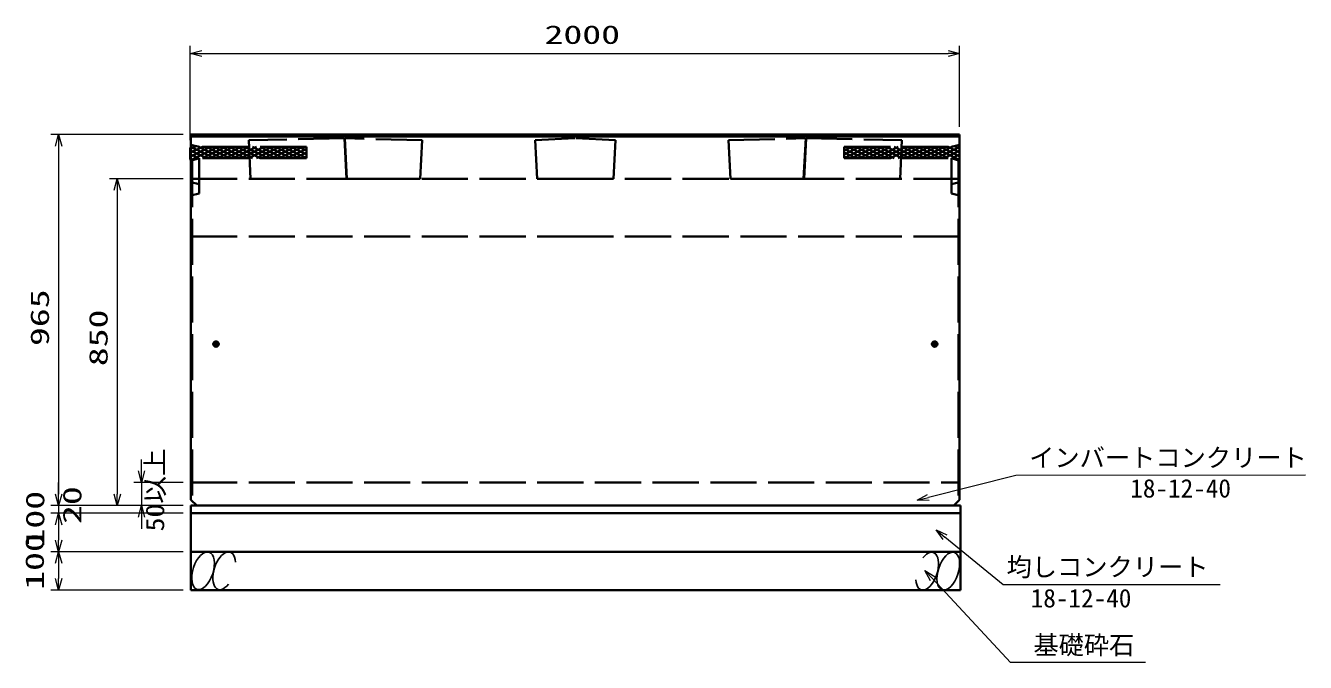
# Model space of a CAD drawing. Units: millimetres on the paper. Extents: x 15 to 1218, y 8 to 859.
# Drawn here: x 859 to 1025.4, y 431.5 to 514.3 of the extents above; entities that cross this region are included whole.
import ezdxf
from ezdxf.enums import TextEntityAlignment as Align

# ---------------------------------------------------------------- set-up
doc = ezdxf.new("R2010")
doc.units = ezdxf.units.MM
doc.linetypes.add('DASHED', pattern=[7.5, 6, -1.5])
for name, color, linetype, lineweight in [('D-STR-DIM（寸法）', 7, 'Continuous', 13), ('D-STR-HTXT(均しCON-旗)', 7, 'Continuous', 13), ('D-STR-HTXT(基礎砕石-旗)', 7, 'Continuous', 13), ('D-STR-STRF(グリ)', 7, 'Continuous', 25), ('D-STR（構造物）', 1, 'Continuous', 35)]:
    doc.layers.add(name, color=color, linetype=linetype, lineweight=lineweight)
doc.styles.add('ＭＳ ゴシック', font='')
doc.styles.get('ＭＳ ゴシック').set_extended_font_data('MS Gothic')

# ---------------------------------------------------------------- blocks, each defined once
blk = doc.blocks.new('_Open30')
at = {"color": 7, "linetype": 'Continuous', "lineweight": 13}
for p, q in [((-1, 0.2679), (0, 0)), ((0, 0), (-1, -0.2679)), ((0, 0), (-1, 0))]:
    blk.add_line(p, q, dxfattribs=at)

msp = doc.modelspace()

# ---------------------------------------------------------------- linework, layer by layer
at = {"layer": 'D-STR-DIM（寸法）'}
for p, q in [((880.446, 499.389), (880.446, 511.655)), ((881.946, 510.655), (978.936, 510.655)), ((980.436, 501.136), (980.436, 511.655)), ((879.536, 500.136), (862.338, 500.136)), ((863.338, 498.636), (863.338, 453.383)), ((879.536, 494.383), (869.958, 494.383)), ((870.958, 492.883), (870.958, 453.383)), ((874.097, 456.383), (874.097, 457.883)), ((863.338, 453.383), (863.338, 454.883)), ((879.536, 454.883), (873.097, 454.883)), ((874.097, 454.883), (874.097, 451.883)), ((879.536, 451.883), (862.338, 451.883)), ((879.536, 451.883), (862.338, 451.883)), ((879.536, 450.883), (862.338, 450.883)), ((879.536, 450.883), (862.338, 450.883)), ((863.338, 451.883), (863.338, 450.883)), ((879.536, 451.883), (869.958, 451.883)), ((878.536, 451.883), (873.097, 451.883)), ((863.338, 449.383), (863.338, 447.883)), ((863.338, 449.383), (863.338, 447.383)), ((874.097, 450.383), (874.097, 448.883)), ((879.536, 445.883), (862.338, 445.883)), ((879.536, 445.883), (862.338, 445.883)), ((863.338, 444.383), (863.338, 442.383)), ((879.536, 440.883), (862.338, 440.883))]:
    msp.add_line(p, q, dxfattribs=at)
at = {"layer": 'D-STR-HTXT(均しCON-旗)'}
for points in [[(1025.369, 455.855), (987.736, 455.807), (976.373, 452.943)], [(1014.293, 441.573), (986.085, 441.573), (978.526, 447.787)]]:
    msp.add_lwpolyline(points, dxfattribs=at)
at = {"layer": 'D-STR-HTXT(基礎砕石-旗)'}
msp.add_lwpolyline([(1004.608, 431.494), (987.037, 431.494), (976.946, 442.36)], dxfattribs=at)
at = {"layer": 'D-STR-STRF(グリ)'}
for centre, major_axis in [((882.111, 443.407), (0.79, 2.421)), ((978.96, 443.36), (-0.79, -2.421))]:
    msp.add_ellipse(centre, major_axis=major_axis, ratio=0.5139, dxfattribs=at)
for centre, start_param, end_param in [((884.852, 443.407), 5.3575563, 10.3750652), ((976.22, 443.36), 2.2159636, 7.2334726)]:
    msp.add_ellipse(centre, major_axis=(0.79, 2.421), ratio=0.5139, start_param=start_param, end_param=end_param, dxfattribs=at)
at = {"layer": 'D-STR（構造物）'}
for p, q in [((880.536, 452.633), (880.536, 500.136)), ((880.536, 500.136), (930.486, 500.136)), ((880.536, 499.887), (930.486, 499.887)), ((980.436, 500.136), (930.486, 500.136)), ((980.436, 499.887), (930.486, 499.887)), ((980.436, 452.633), (980.436, 500.136)), ((880.446, 498.389), (880.541, 498.484)), ((880.446, 498.389), (880.446, 496.889)), ((880.446, 496.889), (880.541, 496.794)), ((900.811, 494.383), (910.311, 494.383)), ((925.511, 494.383), (930.486, 494.383)), ((935.461, 494.383), (930.486, 494.383)), ((960.161, 494.383), (950.661, 494.383)), ((883.336, 472.883), (884.236, 472.883)), ((883.786, 473.333), (883.786, 472.433)), ((977.636, 472.883), (976.736, 472.883)), ((977.186, 473.333), (977.186, 472.433)), ((880.536, 452.633), (881.286, 451.883)), ((980.436, 452.633), (979.686, 451.883)), ((980.536, 451.883), (880.536, 451.883)), ((880.536, 451.883), (880.536, 450.883)), ((880.536, 450.883), (980.536, 450.883)), ((880.536, 450.883), (980.536, 450.883)), ((880.536, 450.883), (880.536, 445.883)), ((930.486, 451.883), (881.286, 451.883)), ((930.486, 451.883), (979.686, 451.883)), ((980.536, 451.883), (980.536, 450.883)), ((980.536, 450.883), (980.536, 445.883)), ((880.536, 445.883), (980.536, 445.883)), ((880.536, 445.883), (880.536, 440.883)), ((880.536, 445.883), (980.536, 445.883)), ((980.536, 445.883), (980.536, 440.883)), ((880.536, 440.883), (980.536, 440.883))]:
    msp.add_line(p, q, dxfattribs=at)
at = {"layer": 'D-STR（構造物）', "linetype": 'DASHED'}
for p, q in [((900.486, 499.638), (888.036, 499.384)), ((888.036, 499.384), (888.272, 494.383)), ((900.486, 499.638), (900.751, 494.383)), ((900.811, 494.383), (900.546, 499.636)), ((910.561, 499.388), (900.561, 499.638)), ((910.561, 499.388), (910.311, 494.383)), ((925.261, 499.388), (930.436, 499.638)), ((925.511, 494.383), (925.261, 499.388)), ((935.711, 499.388), (930.536, 499.638)), ((935.461, 494.383), (935.711, 499.388)), ((950.411, 499.388), (960.411, 499.638)), ((950.411, 499.388), (950.661, 494.383)), ((960.161, 494.383), (960.426, 499.636)), ((960.486, 499.638), (960.221, 494.383)), ((960.486, 499.638), (972.936, 499.384)), ((972.936, 499.384), (972.7, 494.383)), ((880.535, 498.286), (881.214, 498.626)), ((883.035, 498.536), (880.535, 497.286)), ((882.035, 498.536), (880.535, 497.786)), ((880.535, 496.786), (884.035, 498.536)), ((880.535, 498.536), (883.535, 497.036)), ((880.535, 498.036), (882.535, 497.036)), ((880.535, 497.536), (881.535, 497.036)), ((880.536, 498.789), (881.586, 498.536)), ((884.535, 497.036), (881.487, 498.56)), ((895.536, 498.536), (881.586, 498.536)), ((882.035, 497.036), (885.035, 498.536)), ((885.535, 497.036), (882.535, 498.536)), ((883.035, 497.036), (886.035, 498.536)), ((883.535, 498.536), (886.535, 497.036)), ((887.035, 498.536), (884.035, 497.036)), ((884.535, 498.536), (887.535, 497.036)), ((888.035, 498.536), (885.035, 497.036)), ((885.535, 498.536), (888.535, 497.036)), ((889.035, 498.536), (886.035, 497.036)), ((886.535, 498.536), (889.535, 497.036)), ((887.035, 497.036), (890.035, 498.536)), ((890.535, 497.036), (887.535, 498.536)), ((888.035, 497.036), (891.035, 498.536)), ((891.535, 497.036), (888.535, 498.536)), ((889.035, 497.036), (892.035, 498.536)), ((889.535, 498.536), (892.535, 497.036)), ((890.035, 497.036), (893.035, 498.536)), ((890.535, 498.536), (893.535, 497.036)), ((894.035, 498.536), (891.035, 497.036)), ((891.535, 498.536), (894.535, 497.036)), ((895.035, 498.536), (892.035, 497.036)), ((892.535, 498.536), (895.536, 497.036)), ((893.035, 497.036), (895.536, 498.287)), ((895.536, 497.536), (893.535, 498.536)), ((894.035, 497.036), (895.536, 497.787)), ((895.536, 498.036), (894.535, 498.536)), ((895.536, 497.036), (895.536, 498.536)), ((965.436, 497.036), (965.436, 498.536)), ((965.436, 498.536), (979.386, 498.536)), ((968.437, 498.536), (965.436, 497.036)), ((965.436, 497.536), (967.437, 498.536)), ((965.436, 498.036), (966.437, 498.536)), ((967.937, 497.036), (965.436, 498.287)), ((966.937, 497.036), (965.436, 497.787)), ((965.937, 498.536), (968.937, 497.036)), ((969.437, 498.536), (966.437, 497.036)), ((966.937, 498.536), (969.937, 497.036)), ((970.437, 498.536), (967.437, 497.036)), ((970.937, 497.036), (967.937, 498.536)), ((971.437, 498.536), (968.437, 497.036)), ((971.937, 497.036), (968.937, 498.536)), ((969.437, 497.036), (972.437, 498.536)), ((972.937, 497.036), (969.937, 498.536)), ((970.437, 497.036), (973.437, 498.536)), ((973.937, 497.036), (970.937, 498.536)), ((974.437, 498.536), (971.437, 497.036)), ((971.937, 498.536), (974.937, 497.036)), ((975.437, 498.536), (972.437, 497.036)), ((972.937, 498.536), (975.937, 497.036)), ((976.437, 498.536), (973.437, 497.036)), ((973.937, 498.536), (976.937, 497.036)), ((977.437, 498.536), (974.437, 497.036)), ((977.937, 497.036), (974.937, 498.536)), ((975.437, 497.036), (978.437, 498.536)), ((978.937, 497.036), (975.937, 498.536)), ((976.437, 497.036), (979.484, 498.56)), ((980.437, 496.786), (976.937, 498.536)), ((980.437, 498.536), (977.437, 497.036)), ((977.937, 498.536), (980.437, 497.286)), ((980.437, 498.036), (978.437, 497.036)), ((978.937, 498.536), (980.437, 497.786)), ((980.436, 498.789), (979.386, 498.536)), ((980.437, 497.536), (979.437, 497.036)), ((980.437, 498.286), (979.758, 498.626)), ((880.536, 496.709), (881.586, 497.036)), ((880.696, 496.681), (880.696, 452.633)), ((895.536, 497.036), (881.585, 497.036)), ((881.586, 492.46), (881.586, 497.036)), ((895.035, 497.036), (895.536, 497.287)), ((965.937, 497.036), (965.436, 497.287)), ((965.436, 497.036), (979.387, 497.036)), ((980.436, 496.709), (979.386, 497.036)), ((979.386, 492.46), (979.386, 497.036)), ((980.276, 496.681), (980.276, 452.633)), ((880.536, 494.383), (930.486, 494.383)), ((980.436, 494.383), (930.486, 494.383)), ((881.586, 493.657), (880.536, 493.926)), ((880.536, 492.192), (881.586, 492.46)), ((979.386, 493.657), (980.436, 493.926)), ((980.436, 492.192), (979.386, 492.46)), ((880.536, 486.883), (930.486, 486.883)), ((980.436, 486.883), (930.486, 486.883)), ((880.536, 454.883), (980.336, 454.883))]:
    msp.add_line(p, q, dxfattribs=at)
at = {"layer": 'D-STR（構造物）'}
for centre, radius in [((883.786, 472.883), 0.35), ((883.786, 472.883), 0.3), ((977.186, 472.883), 0.35), ((977.186, 472.883), 0.3)]:
    msp.add_circle(centre, radius, dxfattribs=at)

# ---------------------------------------------------------------- block references
at = {"layer": 'D-STR-DIM（寸法）', "xscale": 1.5, "yscale": 1.5}
for p, rotation in [((880.446, 510.655), 180), ((863.338, 500.136), 90), ((870.958, 494.383), 90), ((874.097, 454.883), 270), ((863.338, 451.883), 270), ((863.338, 451.883), 270), ((870.958, 451.883), 270), ((863.338, 450.883), 90), ((863.338, 450.883), 90), ((874.097, 451.883), 90), ((863.338, 445.883), 270), ((863.338, 445.883), 90), ((863.338, 440.883), 270)]:
    msp.add_blockref('_Open30', p, dxfattribs=dict(at, rotation=rotation))
msp.add_blockref('_Open30', (980.436, 510.655), dxfattribs=at)
at = {"layer": 'D-STR-HTXT(均しCON-旗)', "xscale": 1.5, "yscale": 1.5}
for p, rotation in [((974.918, 452.576), 194.1476), ((977.367, 448.74), 140.57786)]:
    msp.add_blockref('_Open30', p, dxfattribs=dict(at, rotation=rotation))
at = {"layer": 'D-STR-HTXT(基礎砕石-旗)', "xscale": 1.5, "yscale": 1.5, "rotation": 132.88015}
msp.add_blockref('_Open30', (975.926, 443.459), dxfattribs=at)

# ---------------------------------------------------------------- texts
at = {"layer": 'D-STR-DIM（寸法）', "style": 'ＭＳ ゴシック', "width": 1.5}
msp.add_text('2000', height=2.405, dxfattribs=at).set_placement((926.483, 511.193), align=Align.BOTTOM_LEFT)
at = {"layer": 'D-STR-DIM（寸法）', "style": 'ＭＳ ゴシック'}
for s, width, p in [('965', 1.5, (862.801, 472.63)), ('850', 1.5, (870.42, 470.008)), ('50以上', 1.1, (877.773, 448.527)), ('20', 1.5, (867.01, 449.495)), ('100', 1.5, (862.192, 446.437)), ('100', 1.5, (862.139, 440.934))]:
    msp.add_text(s, height=2.405, rotation=90, dxfattribs=dict(at, width=width)).set_placement(p, align=Align.BOTTOM_LEFT)
at = {"layer": 'D-STR-HTXT(均しCON-旗)', "style": 'ＭＳ ゴシック'}
for s, p in [('インバートコンクリート', (989.466, 456.195)), ('18-12-40', (1002.608, 452.204)), ('均しコンクリート', (986.532, 441.984)), ('18-12-40', (989.666, 437.923))]:
    msp.add_text(s, height=2.405, dxfattribs=at).set_placement(p, align=Align.BOTTOM_LEFT)
at = {"layer": 'D-STR-HTXT(基礎砕石-旗)', "style": 'ＭＳ ゴシック'}
msp.add_text('基礎砕石', height=2.405, dxfattribs=at).set_placement((990.02, 431.828), align=Align.BOTTOM_LEFT)

doc.saveas('drawing.dxf')
